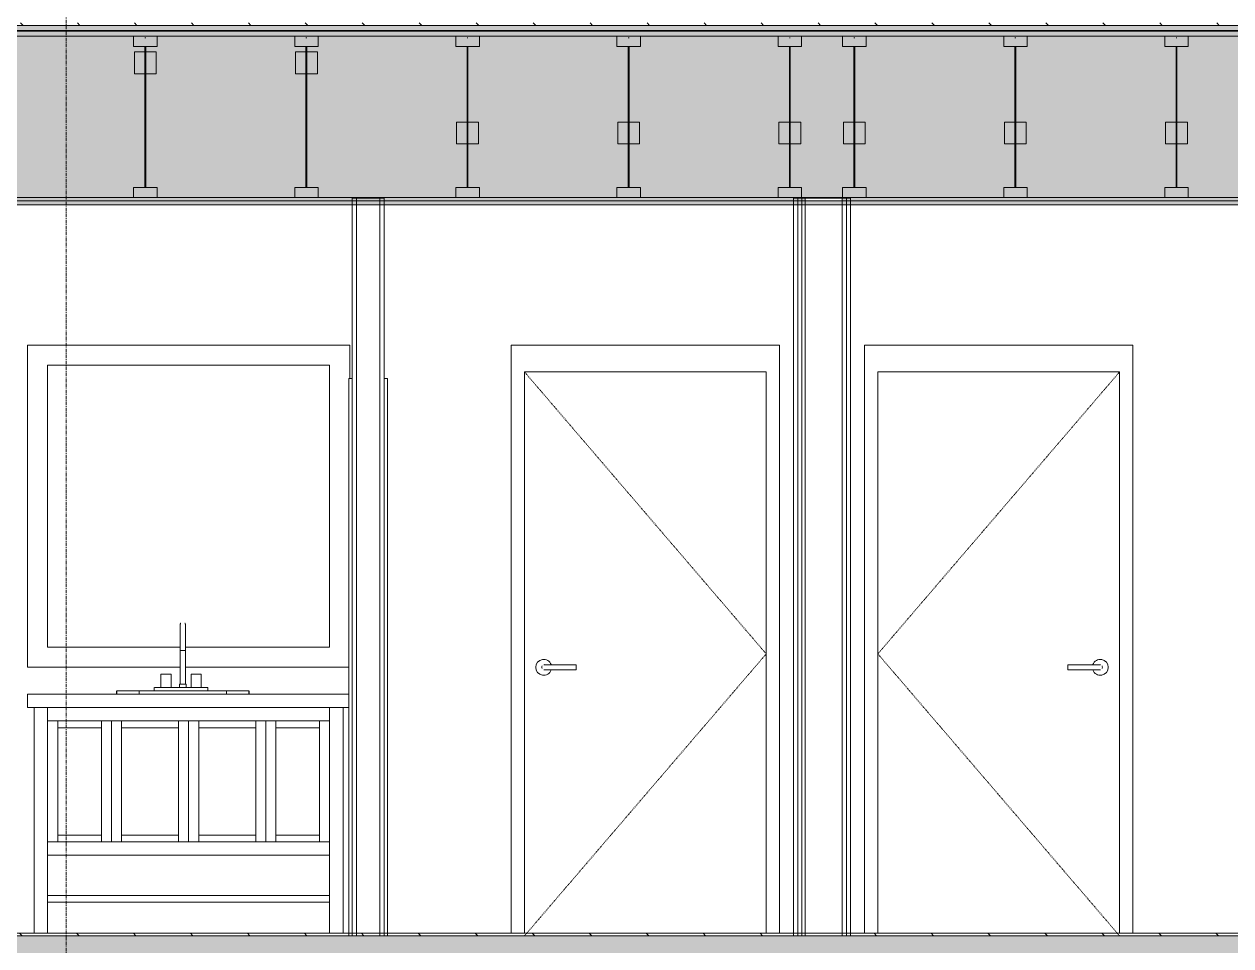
# Model space of a CAD drawing. Header units: inches. Extents: x -4168 to 1483, y -300 to 637.
# Drawn here: x -2833.6 to -2653.8, y -1.5 to 135.8 of the extents above; entities that cross this region are included whole.
import ezdxf

# ---------------------------------------------------------------- set-up
doc = ezdxf.new("R2010")
doc.units = ezdxf.units.IN
doc.header["$MEASUREMENT"] = 0
doc.linetypes.add('Dash 1_16_', pattern=[0.125, 0.0625, -0.0625])
doc.linetypes.add('Grid Line 1_2_', pattern=[0.875, 0.5, -0.125, 0.125, -0.125])
for name, color, linetype, lineweight in [('0-1', 7, 'Continuous', 5), ('0-2', 9, 'Continuous', 9), ('0-3', 55, 'Continuous', 9), ('0-4', 7, 'Continuous', 9), ('A-CLNG-1', 251, 'Continuous', 5), ('A-CLNG-2', 13, 'Continuous', 9), ('A-CLNG-PATT-1', 45, 'Continuous', 9), ('A-DOOR-4', 7, 'Dash 1_16_', 9), ('A-DOOR-5', 7, 'Continuous', 9), ('A-DOOR-FRAM-1', 133, 'Continuous', 20), ('A-DOOR-FRAM-3', 7, 'Continuous', 9), ('A-FLOR-2', 8, 'Continuous', 5), ('A-FLOR-7', 192, 'Continuous', 9), ('A-FLOR-LEVL-1', 51, 'Grid Line 1_2_', 9), ('A-FLOR-MCUT-2', 51, 'Continuous', 9), ('A-FLOR-PATT-1', 45, 'Continuous', 9), ('A-WALL-1', 253, 'Continuous', 9), ('A-WALL-2', 53, 'Continuous', 13), ('A-WALL-4', 250, 'Continuous', 13), ('I-WALL-3', 7, 'Continuous', 9), ('I-WALL-4', 55, 'Continuous', 9), ('P-SANR-FIXT-1', 9, 'Continuous', 9), ('Q-CASE-2', 9, 'Continuous', 9), ('S-BEAM-2', 7, 'Continuous', 9), ('S-BEAM-4', 55, 'Continuous', 9), ('S-GRID-1', 1, 'Grid Line 1_2_', 9)]:
    doc.layers.add(name, color=color, linetype=linetype, lineweight=lineweight)
pattern_1 = [(135, (-3769.654, 146.633), (-4.24264, -4.24264), [])]
pattern_2 = [(0, (-3769.654, 146.633), (15.36, 3.84), [1.267, -10.253, 1.267, -10.253, -61.44]), (0, (-3769.654, 146.633), (15.36, 3.84), [-23.04, 1.267, -21.773, 1.267, -10.253, -26.88]), (0, (-3769.654, 146.633), (15.36, 3.84), [-57.6, 1.267, -6.413, 1.267, -17.933]), (120, (-3763.894, 148.553), (-11.0055376, 11.38215), [1.267, -10.253, 1.267, -10.253, -61.44]), (120, (-3763.894, 148.553), (-11.0055376, 11.38215), [-23.04, 1.267, -21.773, 1.267, -10.253, -26.88]), (120, (-3763.894, 148.553), (-11.0055376, 11.38215), [-57.6, 1.267, -6.413, 1.267, -17.933]), (240, (-3761.974, 156.233), (-4.3544624, -15.22215), [1.267, -10.253, 1.267, -10.253, -61.44]), (240, (-3761.974, 156.233), (-4.3544624, -15.22215), [-23.04, 1.267, -21.773, 1.267, -10.253, -26.88]), (240, (-3761.974, 156.233), (-4.3544624, -15.22215), [-57.6, 1.267, -6.413, 1.267, -17.933])]

# ---------------------------------------------------------------- blocks, each defined once
blk = doc.blocks.new('Bath Vanity - Bath Vanity 48_-V18-BUILDING SECTION - NORTH_SOUTH THRU PARKING RAMP - LOOKING WEST')
at = {"layer": 'Q-CASE-2'}
for p, q in [((-2833.07, 36), (-2785.2, 36)), ((-2833.07, 34), (-2833.07, 36)), ((-2785.2, 34), (-2833.07, 34)), ((-2832.07, 0.37), (-2832.07, 34)), ((-2830.07, 32), (-2830.07, 34)), ((-2830.07, 0.37), (-2830.07, 34)), ((-2788.07, 34), (-2788.07, 32)), ((-2788.07, 0.37), (-2788.07, 34)), ((-2786.07, 0.37), (-2786.07, 34)), ((-2830.07, 32), (-2828.57, 32)), ((-2830.07, 32), (-2830.07, 14)), ((-2788.07, 32), (-2830.07, 32)), ((-2822.07, 32), (-2828.57, 32)), ((-2828.57, 32), (-2828.57, 31)), ((-2828.57, 14), (-2828.57, 32)), ((-2822.07, 31), (-2828.57, 31)), ((-2828.57, 31), (-2828.57, 15)), ((-2828.57, 31), (-2822.07, 31)), ((-2822.07, 31), (-2822.07, 32)), ((-2822.07, 32), (-2820.57, 32)), ((-2822.07, 32), (-2822.07, 14)), ((-2822.07, 15), (-2822.07, 31)), ((-2820.57, 32), (-2819.07, 32)), ((-2820.57, 32), (-2820.57, 14)), ((-2820.57, 14), (-2820.57, 32)), ((-2810.57, 32), (-2819.07, 32)), ((-2819.07, 32), (-2819.07, 31)), ((-2819.07, 14), (-2819.07, 32)), ((-2819.07, 31), (-2810.57, 31)), ((-2810.57, 31), (-2819.07, 31)), ((-2819.07, 31), (-2819.07, 15)), ((-2810.57, 31), (-2810.57, 32)), ((-2810.57, 32), (-2809.07, 32)), ((-2810.57, 32), (-2810.57, 14)), ((-2810.57, 15), (-2810.57, 31)), ((-2809.07, 32), (-2807.57, 32)), ((-2809.07, 32), (-2809.07, 14)), ((-2809.07, 14), (-2809.07, 32)), ((-2799.07, 32), (-2807.57, 32)), ((-2807.57, 32), (-2807.57, 31)), ((-2807.57, 14), (-2807.57, 32)), ((-2807.57, 31), (-2799.07, 31)), ((-2799.07, 31), (-2807.57, 31)), ((-2807.57, 31), (-2807.57, 15)), ((-2799.07, 31), (-2799.07, 32)), ((-2799.07, 32), (-2797.57, 32)), ((-2799.07, 32), (-2799.07, 14)), ((-2799.07, 15), (-2799.07, 31)), ((-2797.57, 32), (-2796.07, 32)), ((-2797.57, 32), (-2797.57, 14)), ((-2797.57, 14), (-2797.57, 32)), ((-2789.57, 32), (-2796.07, 32)), ((-2796.07, 32), (-2796.07, 31)), ((-2796.07, 14), (-2796.07, 32)), ((-2796.07, 31), (-2789.57, 31)), ((-2789.57, 31), (-2796.07, 31)), ((-2796.07, 31), (-2796.07, 15)), ((-2789.57, 31), (-2789.57, 32)), ((-2789.57, 32), (-2788.07, 32)), ((-2789.57, 32), (-2789.57, 14)), ((-2789.57, 15), (-2789.57, 31)), ((-2788.07, 14), (-2788.07, 32)), ((-2828.57, 15), (-2822.07, 15)), ((-2822.07, 15), (-2828.57, 15)), ((-2828.57, 15), (-2828.57, 14)), ((-2822.07, 14), (-2822.07, 15)), ((-2810.57, 15), (-2819.07, 15)), ((-2819.07, 15), (-2819.07, 14)), ((-2819.07, 15), (-2810.57, 15)), ((-2810.57, 14), (-2810.57, 15)), ((-2799.07, 15), (-2807.57, 15)), ((-2807.57, 15), (-2807.57, 14)), ((-2807.57, 15), (-2799.07, 15)), ((-2799.07, 14), (-2799.07, 15)), ((-2789.57, 15), (-2796.07, 15)), ((-2796.07, 15), (-2796.07, 14)), ((-2796.07, 15), (-2789.57, 15)), ((-2789.57, 14), (-2789.57, 15)), ((-2828.57, 14), (-2830.07, 14)), ((-2830.07, 12), (-2830.07, 14)), ((-2788.07, 14), (-2830.07, 14)), ((-2828.57, 14), (-2822.07, 14)), ((-2820.57, 14), (-2822.07, 14)), ((-2819.07, 14), (-2820.57, 14)), ((-2819.07, 14), (-2810.57, 14)), ((-2809.07, 14), (-2810.57, 14)), ((-2807.57, 14), (-2809.07, 14)), ((-2807.57, 14), (-2799.07, 14)), ((-2797.57, 14), (-2799.07, 14)), ((-2796.07, 14), (-2797.57, 14)), ((-2796.07, 14), (-2789.57, 14)), ((-2788.07, 14), (-2789.57, 14)), ((-2788.07, 14), (-2788.07, 12)), ((-2788.07, 12), (-2830.07, 12)), ((-2830.07, 6), (-2788.07, 6)), ((-2830.07, 5), (-2788.07, 5))]:
    blk.add_line(p, q, dxfattribs=at)
blk = doc.blocks.new('BATHROOM MIRROR - BATHROOM MIRROR 48_-3124766-BUILDING SECTION - NORTH_SOUTH THRU PARKING RAMP - LOOKING WEST')
at = {"layer": 'Q-CASE-2'}
for p, q in [((-2833.07, 224), (-2833.07, 176)), ((-2785.07, 224), (-2833.07, 224)), ((-2785.07, 219), (-2785.07, 224)), ((-2830.07, 221), (-2788.07, 221)), ((-2830.07, 179), (-2830.07, 221)), ((-2788.07, 221), (-2788.07, 179)), ((-2810.3, 179), (-2830.07, 179)), ((-2788.07, 179), (-2809.57, 179)), ((-2833.07, 176), (-2810.31, 176)), ((-2809.56, 176), (-2785.2, 176))]:
    blk.add_line(p, q, dxfattribs=at)
blk = doc.blocks.new('SWING - SINGLE - FLUSH - SWING - FLUSH - 2-10 x 6-8 - PRIVACY-V19-BUILDING SECTION - NORTH_SOUTH THRU PARKING RAMP - LOOKING WEST')
at = {"layer": 'A-DOOR-FRAM-1'}
for p, q in [((-2785.2, 83), (-2785.2, 0)), ((-2784.7, 83), (-2785.2, 83)), ((-2784.7, 0), (-2784.7, 83)), ((-2779.45, 83), (-2779.95, 83)), ((-2779.95, 83), (-2779.95, 0)), ((-2779.45, 0), (-2779.45, 83)), ((-2785.2, 0), (-2784.7, 0)), ((-2779.95, 0), (-2779.45, 0))]:
    blk.add_line(p, q, dxfattribs=at)
blk = doc.blocks.new('CTR - 1st Phase - Unit Layouts_rvt-1-BUILDING SECTION - NORTH_SOUTH THRU PARKING RAMP - LOOKING WEST')
at = {"layer": 'A-WALL-1'}
for p, q in [((-2784.7, 109.87), (-2784.7, 0)), ((-2779.95, 109.87), (-2784.7, 109.87)), ((-2779.95, 0), (-2779.95, 109.87)), ((-2784.7, 0), (-2779.95, 0))]:
    blk.add_line(p, q, dxfattribs=at)
at = {"layer": 'A-WALL-2'}
for p, q in [((-2784.07, 0), (-2784.07, 109.87)), ((-2780.57, 0), (-2780.57, 109.87))]:
    blk.add_line(p, q, dxfattribs=at)
at = {"layer": 'P-SANR-FIXT-1'}
for p, q in [((-2810.31, 46.39), (-2810.31, 46.4)), ((-2810.31, 45.19), (-2810.31, 37.5)), ((-2809.56, 46.41), (-2809.56, 46.39)), ((-2809.56, 37.5), (-2809.56, 45.19)), ((-2810.31, 43.87), (-2810.31, 42.5)), ((-2809.56, 42.5), (-2809.56, 43.87)), ((-2809.94, 42.5), (-2810.3, 42.5)), ((-2809.57, 42.5), (-2809.94, 42.5)), ((-2813.19, 39), (-2813.19, 36.99)), ((-2813.19, 39), (-2811.69, 39)), ((-2811.69, 36.99), (-2811.69, 39)), ((-2808.69, 39), (-2808.69, 36.99)), ((-2808.69, 39), (-2807.19, 39)), ((-2807.19, 36.99), (-2807.19, 39)), ((-2819.81, 36.5), (-2819.81, 36)), ((-2819.78, 36.5), (-2816.46, 36.5)), ((-2819.78, 36), (-2819.78, 36.5)), ((-2816.46, 36.5), (-2803.41, 36.5)), ((-2816.46, 36.5), (-2816.46, 36)), ((-2814.19, 36.99), (-2814.19, 36.5)), ((-2814.17, 36.99), (-2813.44, 36.99)), ((-2813.44, 36.99), (-2812.44, 36.99)), ((-2812.44, 36.99), (-2807.94, 36.99)), ((-2810.44, 37.5), (-2810.44, 36.99)), ((-2810.44, 37.5), (-2809.44, 37.5)), ((-2809.44, 36.99), (-2809.44, 37.5)), ((-2807.94, 36.99), (-2806.94, 36.99)), ((-2806.94, 36.99), (-2806.2, 36.99)), ((-2806.19, 36.5), (-2806.19, 36.99)), ((-2803.41, 36.5), (-2800.09, 36.5)), ((-2803.41, 36), (-2803.41, 36.5)), ((-2800.09, 36), (-2800.09, 36.5)), ((-2800.06, 36), (-2800.06, 36.5))]:
    blk.add_line(p, q, dxfattribs=at)
at = {"layer": 'P-SANR-FIXT-1', "flags": 128}
for points in [[(-2810.31, 46.43), (-2810.3, 46.45), (-2810.3, 46.46), (-2810.3, 46.48), (-2810.29, 46.49), (-2810.29, 46.51), (-2810.28, 46.52), (-2810.27, 46.53), (-2810.27, 46.55), (-2810.26, 46.56), (-2810.25, 46.57)], [(-2810.31, 46.37), (-2810.31, 46.37), (-2810.31, 46.37), (-2810.31, 46.36), (-2810.31, 46.34), (-2810.31, 46.33), (-2810.31, 46.3), (-2810.31, 46.28), (-2810.31, 46.25), (-2810.31, 46.21), (-2810.31, 46.18), (-2810.31, 46.14), (-2810.31, 46.09), (-2810.31, 46.04), (-2810.31, 45.99), (-2810.31, 45.94), (-2810.31, 45.88), (-2810.31, 45.82), (-2810.31, 45.75), (-2810.31, 45.69), (-2810.31, 45.62), (-2810.31, 45.54), (-2810.31, 45.47), (-2810.31, 45.39), (-2810.31, 45.31), (-2810.31, 45.23), (-2810.31, 45.14), (-2810.31, 45.05), (-2810.31, 44.96), (-2810.31, 44.87), (-2810.31, 44.78), (-2810.31, 44.69), (-2810.31, 44.59), (-2810.31, 44.5), (-2810.31, 44.4), (-2810.31, 44.3), (-2810.31, 44.2), (-2810.31, 44.1), (-2810.31, 44), (-2810.31, 43.9), (-2810.31, 43.87)], [(-2810.31, 45.19), (-2810.31, 45.23), (-2810.31, 45.28), (-2810.31, 45.33), (-2810.31, 45.38), (-2810.31, 45.42), (-2810.31, 45.47), (-2810.31, 45.52), (-2810.31, 45.56), (-2810.31, 45.61), (-2810.31, 45.65), (-2810.31, 45.69), (-2810.31, 45.74), (-2810.31, 45.78), (-2810.31, 45.82), (-2810.31, 45.86), (-2810.31, 45.9), (-2810.31, 45.93), (-2810.31, 45.97), (-2810.31, 46.01), (-2810.31, 46.04), (-2810.31, 46.07), (-2810.31, 46.1), (-2810.31, 46.13), (-2810.31, 46.16)], [(-2809.62, 46.58), (-2809.61, 46.56), (-2809.6, 46.55), (-2809.6, 46.54), (-2809.59, 46.52), (-2809.59, 46.51), (-2809.58, 46.5), (-2809.58, 46.48), (-2809.57, 46.47), (-2809.57, 46.45), (-2809.57, 46.44), (-2809.56, 46.42)], [(-2809.56, 43.87), (-2809.56, 43.97), (-2809.56, 44.07), (-2809.56, 44.17), (-2809.56, 44.27), (-2809.56, 44.37), (-2809.56, 44.47), (-2809.56, 44.57), (-2809.56, 44.66), (-2809.56, 44.76), (-2809.56, 44.85), (-2809.56, 44.94), (-2809.56, 45.03), (-2809.56, 45.12), (-2809.56, 45.2), (-2809.56, 45.29), (-2809.56, 45.37), (-2809.56, 45.45), (-2809.56, 45.52), (-2809.56, 45.6), (-2809.56, 45.67), (-2809.56, 45.74), (-2809.56, 45.8), (-2809.56, 45.86), (-2809.56, 45.92), (-2809.56, 45.98), (-2809.56, 46.03), (-2809.56, 46.08), (-2809.56, 46.13), (-2809.56, 46.17), (-2809.56, 46.21), (-2809.56, 46.24), (-2809.56, 46.27), (-2809.56, 46.3), (-2809.56, 46.32), (-2809.56, 46.34), (-2809.56, 46.35), (-2809.56, 46.36), (-2809.56, 46.37), (-2809.56, 46.37), (-2809.56, 46.37)], [(-2809.56, 46.14), (-2809.56, 46.11), (-2809.56, 46.08), (-2809.56, 46.05), (-2809.56, 46.01), (-2809.56, 45.98), (-2809.56, 45.94), (-2809.56, 45.91), (-2809.56, 45.87), (-2809.56, 45.83), (-2809.56, 45.79), (-2809.56, 45.75), (-2809.56, 45.7), (-2809.56, 45.66), (-2809.56, 45.62), (-2809.56, 45.57), (-2809.56, 45.53), (-2809.56, 45.48), (-2809.56, 45.44), (-2809.56, 45.39), (-2809.56, 45.34), (-2809.56, 45.3), (-2809.56, 45.25), (-2809.56, 45.2), (-2809.56, 45.19)]]:
    blk.add_lwpolyline(points, dxfattribs=at)
at = {"layer": '0-2'}
for name, p in [('BATHROOM MIRROR - BATHROOM MIRROR 48_-3124766-BUILDING SECTION - NORTH_SOUTH THRU PARKING RAMP - LOOKING WEST', (0, -136)), ('SWING - SINGLE - FLUSH - SWING - FLUSH - 2-10 x 6-8 - PRIVACY-V19-BUILDING SECTION - NORTH_SOUTH THRU PARKING RAMP - LOOKING WEST', (0, 0)), ('Bath Vanity - Bath Vanity 48_-V18-BUILDING SECTION - NORTH_SOUTH THRU PARKING RAMP - LOOKING WEST', (0, 0))]:
    blk.add_blockref(name, p, dxfattribs=at)
blk = doc.blocks.new('HOLLOW METAL - UNIT DOOR-V38-BUILDING SECTION - NORTH_SOUTH THRU PARKING RAMP - LOOKING WEST')
at = {"layer": 'A-DOOR-4'}
for p, q in [((-2759.04, 84), (-2723.04, 42)), ((-2723.04, 42), (-2759.04, 0))]:
    blk.add_line(p, q, dxfattribs=at)
at = {"layer": 'A-DOOR-5'}
for p, q in [((-2759.04, 84), (-2759.04, 0.37)), ((-2723.04, 84), (-2759.04, 84)), ((-2723.04, 0.37), (-2723.04, 84)), ((-2751.36, 40.39), (-2755.49, 40.39)), ((-2755.49, 39.61), (-2751.36, 39.61)), ((-2751.36, 40.39), (-2751.36, 40)), ((-2751.36, 40), (-2751.36, 39.61))]:
    blk.add_line(p, q, dxfattribs=at)
at = {"layer": 'A-DOOR-5', "flags": 128}
for points in [[(-2755.49, 40.39), (-2755.52, 40.39), (-2755.54, 40.39), (-2755.56, 40.39), (-2755.59, 40.39), (-2755.61, 40.39), (-2755.63, 40.39), (-2755.66, 40.39), (-2755.68, 40.39), (-2755.7, 40.39), (-2755.72, 40.39), (-2755.74, 40.39), (-2755.77, 40.39), (-2755.79, 40.39), (-2755.81, 40.39), (-2755.83, 40.39), (-2755.85, 40.39), (-2755.86, 40.39), (-2755.88, 40.39), (-2755.9, 40.39), (-2755.92, 40.39), (-2755.93, 40.39), (-2755.95, 40.39), (-2755.96, 40.39), (-2755.98, 40.39), (-2755.99, 40.39), (-2756, 40.39), (-2756.01, 40.39), (-2756.02, 40.39), (-2756.03, 40.39), (-2756.04, 40.39), (-2756.05, 40.39), (-2756.06, 40.39), (-2756.06, 40.39), (-2756.07, 40.39), (-2756.07, 40.39), (-2756.08, 40.39), (-2756.08, 40.39), (-2756.08, 40.39), (-2756.08, 40.39)], [(-2756.08, 39.61), (-2756.08, 39.61), (-2756.08, 39.61), (-2756.08, 39.61), (-2756.08, 39.61), (-2756.07, 39.61), (-2756.07, 39.61), (-2756.06, 39.61), (-2756.05, 39.61), (-2756.05, 39.61), (-2756.04, 39.61), (-2756.03, 39.61), (-2756.02, 39.61), (-2756.01, 39.61), (-2755.99, 39.61), (-2755.98, 39.61), (-2755.97, 39.61), (-2755.95, 39.61), (-2755.94, 39.61), (-2755.92, 39.61), (-2755.9, 39.61), (-2755.89, 39.61), (-2755.87, 39.61), (-2755.85, 39.61), (-2755.83, 39.61), (-2755.81, 39.61), (-2755.79, 39.61), (-2755.77, 39.61), (-2755.75, 39.61), (-2755.73, 39.61), (-2755.71, 39.61), (-2755.68, 39.61), (-2755.66, 39.61), (-2755.64, 39.61), (-2755.62, 39.61), (-2755.59, 39.61), (-2755.57, 39.61), (-2755.55, 39.61), (-2755.52, 39.61), (-2755.5, 39.61), (-2755.49, 39.61)]]:
    blk.add_lwpolyline(points, dxfattribs=at)
at = {"layer": 'A-DOOR-5'}
for centre, radius, start, end in [((-2756.18, 40), 1.18, 19.6343, 180), ((-2756.18, 40), 1.18, 180, 340.4367), ((-2756.08, 40), 0.394, 150, 180), ((-2756.08, 40), 0.394, 180, 210), ((-2756.08, 40), 0.394, 90, 105), ((-2756.08, 40), 0.394, 255, 270)]:
    blk.add_arc(centre, radius, start, end, dxfattribs=at)
at = {"layer": 'A-DOOR-FRAM-3'}
for p, q in [((-2761.04, 88), (-2761.04, 0.37)), ((-2721.04, 88), (-2761.04, 88)), ((-2721.04, 0.37), (-2721.04, 88)), ((-2759.04, 0.37), (-2759.04, 84)), ((-2759.04, 84), (-2723.04, 84)), ((-2723.04, 0.37), (-2723.04, 84))]:
    blk.add_line(p, q, dxfattribs=at)
blk = doc.blocks.new('HOLLOW METAL - UNIT DOOR-V39-BUILDING SECTION - NORTH_SOUTH THRU PARKING RAMP - LOOKING WEST')
at = {"layer": 'A-DOOR-4'}
for p, q in [((-2670.41, 84), (-2706.41, 42)), ((-2706.41, 42), (-2670.41, 0))]:
    blk.add_line(p, q, dxfattribs=at)
at = {"layer": 'A-DOOR-5'}
for p, q in [((-2670.41, 84), (-2706.41, 84)), ((-2706.41, 84), (-2706.41, 0.37)), ((-2670.41, 0.37), (-2670.41, 84)), ((-2673.95, 40.39), (-2678.09, 40.39)), ((-2678.09, 40), (-2678.09, 40.39)), ((-2678.09, 39.61), (-2678.09, 40)), ((-2678.09, 39.61), (-2673.95, 39.61))]:
    blk.add_line(p, q, dxfattribs=at)
at = {"layer": 'A-DOOR-5', "flags": 128}
for points in [[(-2673.36, 40.39), (-2673.36, 40.39), (-2673.37, 40.39), (-2673.37, 40.39), (-2673.37, 40.39), (-2673.38, 40.39), (-2673.38, 40.39), (-2673.39, 40.39), (-2673.39, 40.39), (-2673.4, 40.39), (-2673.41, 40.39), (-2673.42, 40.39), (-2673.43, 40.39), (-2673.44, 40.39), (-2673.45, 40.39), (-2673.47, 40.39), (-2673.48, 40.39), (-2673.5, 40.39), (-2673.51, 40.39), (-2673.53, 40.39), (-2673.54, 40.39), (-2673.56, 40.39), (-2673.58, 40.39), (-2673.6, 40.39), (-2673.62, 40.39), (-2673.64, 40.39), (-2673.66, 40.39), (-2673.68, 40.39), (-2673.7, 40.39), (-2673.72, 40.39), (-2673.74, 40.39), (-2673.76, 40.39), (-2673.79, 40.39), (-2673.81, 40.39), (-2673.83, 40.39), (-2673.85, 40.39), (-2673.88, 40.39), (-2673.9, 40.39), (-2673.92, 40.39), (-2673.95, 40.39), (-2673.95, 40.39)], [(-2673.95, 39.61), (-2673.93, 39.61), (-2673.91, 39.61), (-2673.88, 39.61), (-2673.86, 39.61), (-2673.84, 39.61), (-2673.81, 39.61), (-2673.79, 39.61), (-2673.77, 39.61), (-2673.75, 39.61), (-2673.72, 39.61), (-2673.7, 39.61), (-2673.68, 39.61), (-2673.66, 39.61), (-2673.64, 39.61), (-2673.62, 39.61), (-2673.6, 39.61), (-2673.58, 39.61), (-2673.57, 39.61), (-2673.55, 39.61), (-2673.53, 39.61), (-2673.52, 39.61), (-2673.5, 39.61), (-2673.49, 39.61), (-2673.47, 39.61), (-2673.46, 39.61), (-2673.45, 39.61), (-2673.43, 39.61), (-2673.42, 39.61), (-2673.41, 39.61), (-2673.4, 39.61), (-2673.4, 39.61), (-2673.39, 39.61), (-2673.38, 39.61), (-2673.38, 39.61), (-2673.37, 39.61), (-2673.37, 39.61), (-2673.37, 39.61), (-2673.37, 39.61), (-2673.36, 39.61)]]:
    blk.add_lwpolyline(points, dxfattribs=at)
at = {"layer": 'A-DOOR-5'}
for centre, radius, start, end in [((-2673.27, 40), 1.18, 360, 160.3657), ((-2673.27, 40), 1.18, 199.5633, 360), ((-2673.36, 40), 0.394, 75, 90), ((-2673.36, 40), 0.394, 270, 285), ((-2673.36, 40), 0.394, 0, 30), ((-2673.36, 40), 0.394, 330, 0)]:
    blk.add_arc(centre, radius, start, end, dxfattribs=at)
at = {"layer": 'A-DOOR-FRAM-3'}
for p, q in [((-2708.41, 88), (-2708.41, 0.37)), ((-2668.41, 88), (-2708.41, 88)), ((-2668.41, 0.37), (-2668.41, 88)), ((-2706.41, 84), (-2706.41, 0.37)), ((-2706.41, 84), (-2670.41, 84)), ((-2670.41, 84), (-2670.41, 0.37))]:
    blk.add_line(p, q, dxfattribs=at)
blk = doc.blocks.new('CTR - 1st Phase - Common Walls_rvt-1-BUILDING SECTION - NORTH_SOUTH THRU PARKING RAMP - LOOKING WEST')
at = {"layer": 'A-WALL-4'}
for p, q in [((-2718.35, 0), (-2718.35, 109.87)), ((-2717.72, 0), (-2717.72, 109.87)), ((-2717.22, 0), (-2717.22, 109.87)), ((-2711.72, 0), (-2711.72, 109.87)), ((-2711.1, 0), (-2711.1, 109.87))]:
    blk.add_line(p, q, dxfattribs=at)
at = {"layer": 'I-WALL-3'}
for p, q in [((-2718.97, 109.87), (-2718.97, 0)), ((-2710.47, 109.87), (-2718.97, 109.87)), ((-2710.47, 0), (-2710.47, 109.87)), ((-2718.97, 0), (-2710.47, 0))]:
    blk.add_line(p, q, dxfattribs=at)
at = {"layer": 'I-WALL-4'}
for p, q in [((-2761.04, 0.37), (-2761.04, 88)), ((-2761.04, 88), (-2721.04, 88)), ((-2721.04, 88), (-2721.04, 0.37)), ((-2708.41, 0.37), (-2708.41, 88)), ((-2708.41, 88), (-2668.41, 88)), ((-2668.41, 88), (-2668.41, 0.37))]:
    blk.add_line(p, q, dxfattribs=at)
at = {"layer": '0-4'}
for name in ['HOLLOW METAL - UNIT DOOR-V38-BUILDING SECTION - NORTH_SOUTH THRU PARKING RAMP - LOOKING WEST', 'HOLLOW METAL - UNIT DOOR-V39-BUILDING SECTION - NORTH_SOUTH THRU PARKING RAMP - LOOKING WEST']:
    blk.add_blockref(name, (0, 0), dxfattribs=at)
blk = doc.blocks.new('TRUSS - 24_-2435216-BUILDING SECTION - NORTH_SOUTH THRU PARKING RAMP - LOOKING WEST')
at = {"layer": 'S-BEAM-2'}
for p, q in [((-2663.67, 134), (-2663.67, 132.5)), ((-2660.17, 134), (-2663.67, 134)), ((-2660.17, 132.5), (-2660.17, 134)), ((-2663.67, 132.5), (-2660.17, 132.5)), ((-2660.3, 121.22), (-2663.55, 121.22)), ((-2663.55, 121.22), (-2663.55, 117.97)), ((-2660.3, 117.97), (-2660.3, 121.22)), ((-2663.55, 117.97), (-2660.3, 117.97)), ((-2663.67, 111.5), (-2663.67, 110)), ((-2660.17, 111.5), (-2663.67, 111.5)), ((-2660.17, 110), (-2660.17, 111.5)), ((-2663.67, 110), (-2660.17, 110))]:
    blk.add_line(p, q, dxfattribs=at)
at = {"layer": 'S-BEAM-4'}
for p, q in [((-2661.86, 133.75), (-2661.99, 133.75)), ((-2661.99, 132.5), (-2661.99, 111.5)), ((-2661.86, 111.5), (-2661.86, 132.5))]:
    blk.add_line(p, q, dxfattribs=at)
blk = doc.blocks.new('TRUSS - 24_-2435176-BUILDING SECTION - NORTH_SOUTH THRU PARKING RAMP - LOOKING WEST')
at = {"layer": 'S-BEAM-2'}
for p, q in [((-2519.67, 134), (-2519.67, 132.5)), ((-2516.17, 134), (-2519.67, 134)), ((-2516.17, 132.5), (-2516.17, 134)), ((-2519.67, 132.5), (-2516.17, 132.5)), ((-2516.3, 131.68), (-2519.55, 131.68)), ((-2519.55, 131.68), (-2519.55, 128.43)), ((-2516.3, 128.43), (-2516.3, 131.68)), ((-2519.55, 128.43), (-2516.3, 128.43)), ((-2519.67, 111.5), (-2519.67, 110)), ((-2516.17, 111.5), (-2519.67, 111.5)), ((-2516.17, 110), (-2516.17, 111.5)), ((-2519.67, 110), (-2516.17, 110))]:
    blk.add_line(p, q, dxfattribs=at)
at = {"layer": 'S-BEAM-4'}
for p, q in [((-2517.86, 133.75), (-2517.99, 133.75)), ((-2517.99, 132.5), (-2517.99, 111.5)), ((-2517.86, 111.5), (-2517.86, 132.5))]:
    blk.add_line(p, q, dxfattribs=at)
blk = doc.blocks.new('CTR - 1st Phase - Structure_rvt-1-BUILDING SECTION - NORTH_SOUTH THRU PARKING RAMP - LOOKING WEST')
at = {"layer": '0-3'}
for name, p in [('TRUSS - 24_-2435176-BUILDING SECTION - NORTH_SOUTH THRU PARKING RAMP - LOOKING WEST', (-297.6, 0)), ('TRUSS - 24_-2435176-BUILDING SECTION - NORTH_SOUTH THRU PARKING RAMP - LOOKING WEST', (-273.6, 0)), ('TRUSS - 24_-2435216-BUILDING SECTION - NORTH_SOUTH THRU PARKING RAMP - LOOKING WEST', (-105.6, 0)), ('TRUSS - 24_-2435216-BUILDING SECTION - NORTH_SOUTH THRU PARKING RAMP - LOOKING WEST', (-81.6, 0)), ('TRUSS - 24_-2435216-BUILDING SECTION - NORTH_SOUTH THRU PARKING RAMP - LOOKING WEST', (-57.6, 0)), ('TRUSS - 24_-2435216-BUILDING SECTION - NORTH_SOUTH THRU PARKING RAMP - LOOKING WEST', (-48, 0)), ('TRUSS - 24_-2435216-BUILDING SECTION - NORTH_SOUTH THRU PARKING RAMP - LOOKING WEST', (-24, 0)), ('TRUSS - 24_-2435216-BUILDING SECTION - NORTH_SOUTH THRU PARKING RAMP - LOOKING WEST', (0, 0))]:
    blk.add_blockref(name, p, dxfattribs=at)

msp = doc.modelspace()

# ---------------------------------------------------------------- hatches: boundary and pattern name
at = {"layer": 'A-CLNG-1'}
msp.add_hatch(color=256, dxfattribs=at).paths.add_polyline_path([(-2127.9861, 109.5), (-2104.8237, 109.5), (-2104.8237, 110), (-3203.3237, 110), (-3203.3237, 109.5), (-2918.8237, 109.5), (-2918.8237, 109.875), (-2913.3237, 109.875), (-2913.3237, 109.5), (-2717.2237, 109.5), (-2717.2237, 109.875), (-2711.7237, 109.875), (-2711.7237, 109.5), (-2515.3112, 109.5), (-2515.3112, 109.875), (-2509.8112, 109.875), (-2509.8112, 109.5), (-2136.3657, 109.5)], flags=0)
at = {"layer": 'A-CLNG-PATT-1'}
h = msp.add_hatch(dxfattribs=at)
h.set_pattern_fill('FP_5', color=256, style=0, pattern_type=2)
h.set_pattern_definition([(0, (-3769.654, 146.633), (30.72, 7.68), [1.267, -21.773, 1.267, -21.773, -122.88]), (0, (-3769.654, 146.633), (30.72, 7.68), [-46.08, 1.267, -44.813, 1.267, -21.773, -53.76]), (0, (-3769.654, 146.633), (30.72, 7.68), [-115.2, 1.267, -14.093, 1.267, -37.133]), (120, (-3758.134, 150.473), (-22.011075, 22.7643), [1.267, -21.773, 1.267, -21.773, -122.88]), (120, (-3758.134, 150.473), (-22.011075, 22.7643), [-46.08, 1.267, -44.813, 1.267, -21.773, -53.76]), (120, (-3758.134, 150.473), (-22.011075, 22.7643), [-115.2, 1.267, -14.093, 1.267, -37.133]), (240, (-3754.294, 165.833), (-8.708925, -30.4443), [1.267, -21.773, 1.267, -21.773, -122.88]), (240, (-3754.294, 165.833), (-8.708925, -30.4443), [-46.08, 1.267, -44.813, 1.267, -21.773, -53.76]), (240, (-3754.294, 165.833), (-8.708925, -30.4443), [-115.2, 1.267, -14.093, 1.267, -37.133])])
h.paths.add_polyline_path([(-2697.7985, 108.875), (-2104.8222, 108.875), (-2104.8237, 109.5), (-3203.3237, 109.5), (-3203.3237, 108.875), (-2706.1781, 108.875)], flags=0)
at = {"layer": 'A-FLOR-2'}
msp.add_hatch(color=256, dxfattribs=at).paths.add_polyline_path([(-3203.3237, 134.75), (-2076.1737, 134.75), (-2076.1737, 134.875), (-3203.3237, 134.875)], flags=0)
at = {"layer": 'A-FLOR-PATT-1'}
h = msp.add_hatch(dxfattribs=at)
h.set_pattern_fill('FP_2', color=256, style=0, pattern_type=2)
h.set_pattern_definition(pattern_1)
h.paths.add_polyline_path([(-2664.2801, 135.625), (-2076.7987, 135.625), (-2076.7987, 136), (-3203.3237, 136), (-3203.3237, 135.625), (-2668.4112, 135.625)], flags=0)
h = msp.add_hatch(dxfattribs=at)
h.set_pattern_fill('FP_3', color=256, style=0, pattern_type=2)
h.set_pattern_definition(pattern_2)
h.paths.add_polyline_path([(-2668.4112, 134.875), (-2076.1737, 134.875), (-2076.1737, 135.625), (-3203.3237, 135.625), (-3203.3237, 134.875), (-2670.4112, 134.875)], flags=0)
h = msp.add_hatch(dxfattribs=at)
h.set_pattern_fill('FP_4', color=256, style=0, pattern_type=2)
h.set_pattern_definition([(0, (-3769.654, 146.633), (0, 4.798), []), (315, (-3769.654, 146.633), (4.7984266, 0), [6.786, -6.786]), (45, (-3769.654, 146.633), (4.7984266, 0), [6.786, -6.786])])
h.paths.add_polyline_path([(-2697.7985, 134), (-2076.1737, 134), (-2076.1737, 134.75), (-3203.3237, 134.75), (-3203.3237, 134), (-2706.4112, 134)], flags=0)
h = msp.add_hatch(dxfattribs=at)
h.set_pattern_fill('FP_1', color=256, style=0, pattern_type=2)
h.set_pattern_definition([(161.57, (-3769.174, 147.113), (-3.8399538, -1.54e-05), [0, -27.322, 3.034, 0]), (18.43, (-3770.134, 147.113), (-3.8399538, 1.54e-05), [0, -27.322, 3.034, 0]), (108.43, (-3769.174, 147.113), (1.919622, -9.6005246), [9.106, -21.25]), (71.57, (-3770.134, 147.113), (1.919622, 9.6005246), [9.106, -21.25])])
h.paths.add_polyline_path([(-2639.1413, 110), (-2070.6737, 110), (-2070.6737, 134), (-3203.3237, 134), (-3203.3237, 110), (-2647.5209, 110)], flags=0)
h = msp.add_hatch(dxfattribs=at)
h.set_pattern_fill('FP_2', color=256, style=0, pattern_type=2)
h.set_pattern_definition(pattern_1)
h.paths.add_polyline_path([(-2111.2269, 0), (-2107.3237, 0), (-2107.3237, 0.375), (-2305.9798, 0.375), (-2305.9798, 0.25), (-2353.2667, 0.25), (-2353.2667, 0), (-2127.9861, 0)], flags=0)
h.paths.add_polyline_path([(-2437.909, 0), (-2358.2165, 0), (-2358.2165, 0.25), (-2371.7407, 0.25), (-2371.7407, 0.375), (-2509.8112, 0.375), (-2509.8112, 0), (-2440.8077, 0)], flags=0)
h.paths.add_polyline_path([(-2831.872, 0), (-2717.2237, 0), (-2717.2237, 0.375), (-2873.3862, 0.375), (-2873.3862, 0), (-2848.6312, 0)], flags=0)
h.paths.add_polyline_path([(-2572.1046, 0), (-2556.0612, 0), (-2556.0612, 0.375), (-2711.7237, 0.375), (-2711.7237, 0), (-2576.2944, 0)], flags=0)
h.paths.add_polyline_path([(-2515.3112, 0), (-2515.3112, 0.375), (-2517.5612, 0.375), (-2517.5612, 0)], flags=0)
h.paths.add_polyline_path([(-3032.9823, 0), (-2918.8237, 0), (-2918.8237, 0.375), (-3203.3237, 0.375), (-3203.3237, 0), (-3066.5006, 0)], flags=0)
h.paths.add_polyline_path([(-2913.3237, 0), (-2911.8862, 0), (-2911.8862, 0.375), (-2913.3237, 0.375)], flags=0)
h = msp.add_hatch(dxfattribs=at)
h.set_pattern_fill('FP_3', color=256, style=0, pattern_type=2)
h.set_pattern_definition(pattern_2)
h.paths.add_polyline_path([(-2111.2269, -3), (-2107.3237, -3), (-2107.3237, 0), (-3203.3237, 0), (-3203.3237, -3), (-2127.9861, -3)], flags=0)

# ---------------------------------------------------------------- linework, layer by layer
at = {"layer": 'A-CLNG-2'}
for p, q in [((-2104.8222, 110), (-3203.3237, 110)), ((-2104.8222, 109.5), (-3203.3237, 109.5)), ((-3203.3237, 108.875), (-2104.8222, 108.875))]:
    msp.add_line(p, q, dxfattribs=at)
at = {"layer": 'A-FLOR-7'}
msp.add_line((-2556.0612, 0.375), (-2873.3862, 0.375), dxfattribs=at)
at = {"layer": 'A-FLOR-LEVL-1'}
msp.add_line((-4167.9645, 0), (-1830.091, 0), dxfattribs=at)
at = {"layer": 'A-FLOR-MCUT-2'}
for p, q in [((-2076.7987, 135.625), (-3852.4737, 135.625)), ((-2076.1737, 134.875), (-3203.3237, 134.875)), ((-2076.1737, 134.75), (-3203.3237, 134.75)), ((-2076.1737, 134), (-3203.3237, 134)), ((-2556.0612, 0), (-2873.3862, 0))]:
    msp.add_line(p, q, dxfattribs=at)
at = {"layer": 'S-GRID-1'}
msp.add_line((-2827.3237, -159.8356), (-2827.3237, 470.5), dxfattribs=at)

# ---------------------------------------------------------------- block references
at = {"layer": '0-1'}
for name in ['CTR - 1st Phase - Structure_rvt-1-BUILDING SECTION - NORTH_SOUTH THRU PARKING RAMP - LOOKING WEST', 'CTR - 1st Phase - Common Walls_rvt-1-BUILDING SECTION - NORTH_SOUTH THRU PARKING RAMP - LOOKING WEST', 'CTR - 1st Phase - Unit Layouts_rvt-1-BUILDING SECTION - NORTH_SOUTH THRU PARKING RAMP - LOOKING WEST']:
    msp.add_blockref(name, (0, 0), dxfattribs=at)

doc.saveas('drawing.dxf')
